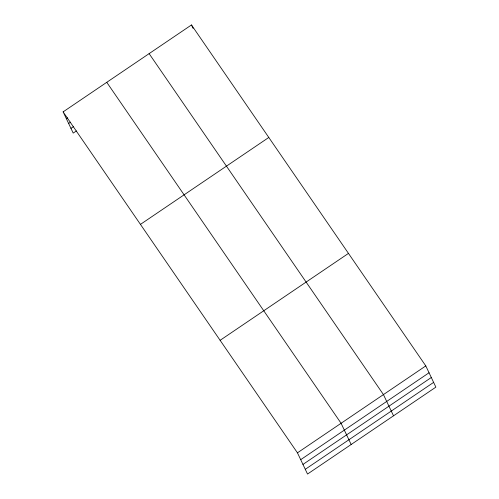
<?xml version="1.0" encoding="UTF-8"?>
<svg xmlns="http://www.w3.org/2000/svg" width="499" height="499" viewBox="0 0 499 499"><rect width="100%" height="100%" fill="white"/><g stroke="black" fill="none" stroke-linecap="round" stroke-linejoin="round"><path stroke-width="0.75" d="M63.124 111.87L191.473 24.95L425.797 365.91L435.876 387.13L307.527 474.05L297.448 452.83L63.124 111.87L73.203 133.09L76.409 130.919M66.373 118.718L67.658 117.851M68.625 123.459L70.552 122.155M70.945 128.349L73.515 126.609M140.45 224.382L268.799 137.468M220.121 340.312L348.47 253.392M297.448 452.83L425.797 365.91M300.704 459.679L429.053 372.759M302.955 464.419L431.304 377.506M305.276 469.31L433.625 382.39M149.12 53.63L383.444 394.59L393.524 415.817M106.761 82.316L341.085 423.277L351.165 444.497M191.473 24.95L193.101 28.374"/></g></svg>
